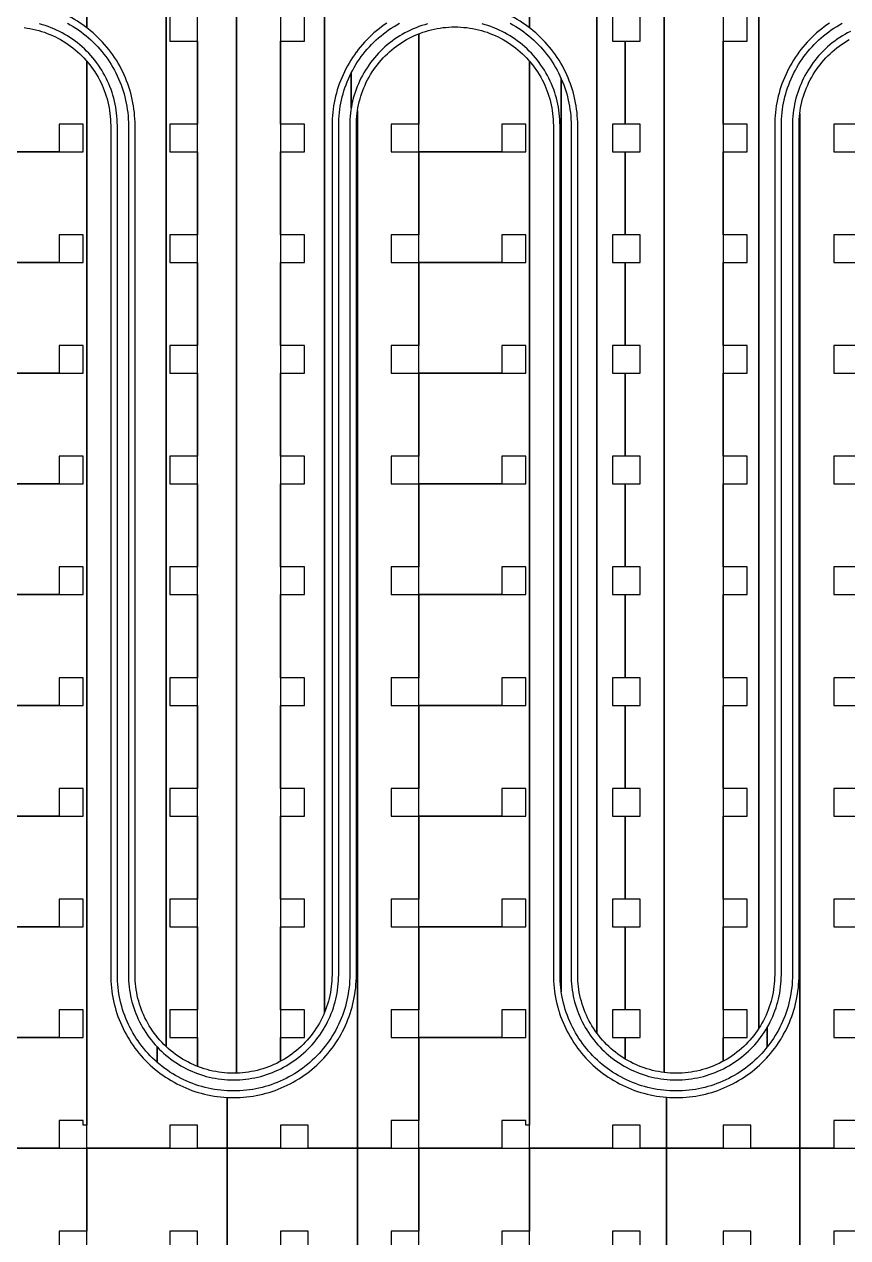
# Model space of a CAD drawing. Extents: x -4500 to 4500, y -3250 to 3250.
# Drawn here: x 1056 to 1800, y 57 to 1153 of the extents above; entities that cross this region are included whole.
import ezdxf

# ---------------------------------------------------------------- set-up
doc = ezdxf.new("R2010")
doc.units = 0
doc.layers.add('L1D100', color=4, linetype='CONTINUOUS')
doc.layers.add('L1D11', color=2, linetype='CONTINUOUS')

# ---------------------------------------------------------------- blocks, each defined once
blk = doc.blocks.new('TOP_main_1_Cheese_100')
at = {"layer": 'L1D100'}
for points in [[(1112.5, 1149.48), (1111.201, 1150.472), (1108.806, 1152.203), (1106.365, 1153.869), (1103.881, 1155.47), (1101.356, 1157.003), (1098.79, 1158.469), (1096.187, 1159.867), (1093.547, 1161.194), (1090.872, 1162.451), (1088.166, 1163.636), (1087.5, 1163.906), (1087.5, 1237.5), (1112.5, 1237.5)], [(1244.99, 205.13), (1242.302, 205.171), (1239.617, 205.293), (1236.937, 205.496), (1234.263, 205.779), (1231.6, 206.144), (1228.949, 206.588), (1226.313, 207.113), (1223.693, 207.716), (1221.093, 208.399), (1218.515, 209.16), (1215.961, 209.998), (1213.434, 210.913), (1212.5, 211.284), (1212.5, 1237.5), (1247.698, 1237.5), (1247.698, 205.171), (1245.01, 205.13)], [(1247.698, 205.171), (1247.698, 1237.5), (1287.5, 1237.5), (1287.5, 215.941), (1286.366, 215.324), (1283.967, 214.111), (1281.533, 212.971), (1279.065, 211.904), (1276.566, 210.913), (1274.039, 209.998), (1271.485, 209.16), (1268.907, 208.399), (1266.307, 207.716), (1263.687, 207.113), (1261.051, 206.588), (1258.4, 206.144), (1255.737, 205.779), (1253.063, 205.496), (1250.383, 205.293)], [(1512.5, 1149.48), (1511.201, 1150.472), (1508.806, 1152.203), (1506.365, 1153.869), (1503.881, 1155.47), (1501.356, 1157.003), (1498.79, 1158.469), (1496.187, 1159.867), (1493.547, 1161.194), (1490.872, 1162.451), (1488.166, 1163.636), (1485.428, 1164.749), (1482.662, 1165.788), (1479.869, 1166.753), (1479.869, 1237.5), (1512.5, 1237.5)], [(1357.013, 137.5), (1357.013, 1074.769), (1357.458, 1077.42), (1357.982, 1080.057), (1358.586, 1082.676), (1359.269, 1085.276), (1360.029, 1087.854), (1360.868, 1090.408), (1361.783, 1092.936), (1362.774, 1095.435), (1363.84, 1097.902), (1364.98, 1100.336), (1366.193, 1102.735), (1367.478, 1105.096), (1368.834, 1107.417), (1370.259, 1109.697), (1371.753, 1111.932), (1373.313, 1114.121), (1374.939, 1116.261), (1376.628, 1118.352), (1378.38, 1120.391), (1380.193, 1122.376), (1382.065, 1124.305), (1383.994, 1126.177), (1385.979, 1127.989), (1388.017, 1129.741), (1390.108, 1131.431), (1392.249, 1133.057), (1394.438, 1134.617), (1396.673, 1136.11), (1398.952, 1137.535), (1401.273, 1138.891), (1403.634, 1140.176), (1406.033, 1141.389), (1408.467, 1142.529), (1410.935, 1143.596), (1412.5, 1144.216), (1412.5, 1062.5), (1387.5, 1062.5), (1387.5, 1037.5), (1412.5, 1037.5), (1412.5, 962.5), (1387.5, 962.5), (1387.5, 937.5), (1412.5, 937.5), (1412.5, 862.5), (1387.5, 862.5), (1387.5, 837.5), (1412.5, 837.5), (1412.5, 762.5), (1387.5, 762.5), (1387.5, 737.5), (1412.5, 737.5), (1412.5, 662.5), (1387.5, 662.5), (1387.5, 637.5), (1412.5, 637.5), (1412.5, 562.5), (1387.5, 562.5), (1387.5, 537.5), (1412.5, 537.5), (1412.5, 462.5), (1387.5, 462.5), (1387.5, 437.5), (1412.5, 437.5), (1412.5, 362.5), (1387.5, 362.5), (1387.5, 337.5), (1412.5, 337.5), (1412.5, 262.5), (1387.5, 262.5), (1387.5, 237.5), (1412.5, 237.5), (1412.5, 162.5), (1387.5, 162.5), (1387.5, 137.5)], [(1412.5, 137.5), (1412.5, 237.5), (1487.5, 237.5), (1509, 237.5), (1509, 262.5), (1487.5, 262.5), (1487.5, 237.5), (1412.5, 237.5), (1412.5, 337.5), (1487.5, 337.5), (1509, 337.5), (1509, 362.5), (1487.5, 362.5), (1487.5, 337.5), (1412.5, 337.5), (1412.5, 437.5), (1487.5, 437.5), (1509, 437.5), (1509, 462.5), (1487.5, 462.5), (1487.5, 437.5), (1412.5, 437.5), (1412.5, 537.5), (1487.5, 537.5), (1509, 537.5), (1509, 562.5), (1487.5, 562.5), (1487.5, 537.5), (1412.5, 537.5), (1412.5, 637.5), (1487.5, 637.5), (1509, 637.5), (1509, 662.5), (1487.5, 662.5), (1487.5, 637.5), (1412.5, 637.5), (1412.5, 737.5), (1487.5, 737.5), (1509, 737.5), (1509, 762.5), (1487.5, 762.5), (1487.5, 737.5), (1412.5, 737.5), (1412.5, 837.5), (1487.5, 837.5), (1509, 837.5), (1509, 862.5), (1487.5, 862.5), (1487.5, 837.5), (1412.5, 837.5), (1412.5, 937.5), (1487.5, 937.5), (1509, 937.5), (1509, 962.5), (1487.5, 962.5), (1487.5, 937.5), (1412.5, 937.5), (1412.5, 1037.5), (1487.5, 1037.5), (1509, 1037.5), (1509, 1062.5), (1487.5, 1062.5), (1487.5, 1037.5), (1412.5, 1037.5), (1412.5, 1144.216), (1413.434, 1144.587), (1415.961, 1145.502), (1418.515, 1146.34), (1421.093, 1147.101), (1423.693, 1147.784), (1426.313, 1148.387), (1428.949, 1148.912), (1431.6, 1149.356), (1434.263, 1149.721), (1436.937, 1150.004), (1439.617, 1150.207), (1442.302, 1150.329), (1444.99, 1150.37), (1445.01, 1150.37), (1447.698, 1150.329), (1450.383, 1150.207), (1453.063, 1150.004), (1455.737, 1149.721), (1458.4, 1149.356), (1461.051, 1148.912), (1463.687, 1148.387), (1466.307, 1147.784), (1468.907, 1147.101), (1471.485, 1146.34), (1474.039, 1145.502), (1476.566, 1144.587), (1479.065, 1143.596), (1481.533, 1142.529), (1483.967, 1141.389), (1486.366, 1140.176), (1488.727, 1138.891), (1491.048, 1137.535), (1493.327, 1136.11), (1495.562, 1134.617), (1497.751, 1133.057), (1499.892, 1131.431), (1501.983, 1129.741), (1504.021, 1127.989), (1506.006, 1126.177), (1507.935, 1124.305), (1509.807, 1122.376), (1511.62, 1120.391), (1512.5, 1119.367), (1512.5, 158.13), (1509, 158.13), (1509, 162.5), (1487.5, 162.5), (1487.5, 137.5)], [(1112.5, 137.5), (1112.5, 1119.367), (1113.372, 1118.352), (1115.061, 1116.261), (1116.687, 1114.121), (1118.247, 1111.932), (1119.741, 1109.697), (1121.166, 1107.417), (1122.522, 1105.096), (1123.807, 1102.735), (1125.02, 1100.336), (1126.16, 1097.902), (1127.226, 1095.435), (1128.217, 1092.936), (1129.132, 1090.408), (1129.971, 1087.854), (1130.731, 1085.276), (1131.414, 1082.676), (1132.018, 1080.057), (1132.542, 1077.42), (1132.987, 1074.769), (1133.351, 1072.106), (1133.635, 1069.433), (1133.838, 1066.753), (1133.959, 1064.067), (1134, 1061.38), (1134, 294.12), (1134.039, 291.166), (1134.157, 288.213), (1134.354, 285.265), (1134.629, 282.323), (1134.982, 279.389), (1135.413, 276.466), (1135.922, 273.555), (1136.508, 270.659), (1137.171, 267.78), (1137.91, 264.919), (1138.726, 262.079), (1139.616, 259.261), (1140.582, 256.468), (1141.621, 253.702), (1142.734, 250.965), (1143.919, 248.258), (1145.175, 245.584), (1146.503, 242.944), (1147.9, 240.34), (1149.366, 237.775), (1150.9, 235.249), (1152.5, 232.765), (1154.167, 230.325), (1155.897, 227.93), (1157.691, 225.581), (1159.546, 223.282), (1161.462, 221.032), (1163.437, 218.835), (1165.47, 216.69), (1167.56, 214.601), (1169.704, 212.568), (1171.902, 210.593), (1174.151, 208.677), (1176.451, 206.821), (1178.799, 205.028), (1181.194, 203.297), (1183.635, 201.631), (1186.119, 200.03), (1188.644, 198.497), (1191.21, 197.031), (1193.813, 195.633), (1196.453, 194.306), (1199.128, 193.049), (1201.834, 191.864), (1204.572, 190.751), (1207.338, 189.712), (1210.131, 188.747), (1212.948, 187.856), (1215.788, 187.041), (1218.649, 186.301), (1221.529, 185.638), (1224.425, 185.052), (1227.336, 184.544), (1230.259, 184.112), (1233.192, 183.759), (1236.135, 183.484), (1239.083, 183.288), (1239.083, 137.5), (1212.5, 137.5), (1212.5, 158.13), (1187.5, 158.13), (1187.5, 137.5)], [(1512.5, 137.5), (1512.5, 1119.367), (1513.372, 1118.352), (1515.061, 1116.261), (1516.687, 1114.121), (1518.247, 1111.932), (1519.741, 1109.697), (1521.166, 1107.417), (1522.522, 1105.096), (1523.807, 1102.735), (1525.02, 1100.336), (1526.16, 1097.902), (1527.226, 1095.435), (1528.217, 1092.936), (1529.132, 1090.408), (1529.971, 1087.854), (1530.731, 1085.276), (1531.414, 1082.676), (1532.018, 1080.057), (1532.542, 1077.42), (1532.987, 1074.769), (1533.351, 1072.106), (1533.635, 1069.433), (1533.838, 1066.753), (1533.959, 1064.067), (1534, 1061.38), (1534, 294.12), (1534.039, 291.166), (1534.157, 288.213), (1534.354, 285.265), (1534.629, 282.323), (1534.982, 279.389), (1535.413, 276.466), (1535.922, 273.555), (1536.508, 270.659), (1537.171, 267.78), (1537.91, 264.919), (1538.726, 262.079), (1539.1, 260.894), (1539.616, 259.261), (1540.582, 256.468), (1541.621, 253.702), (1542.734, 250.965), (1543.919, 248.258), (1545.175, 245.584), (1546.503, 242.944), (1547.9, 240.34), (1549.366, 237.775), (1550.9, 235.249), (1552.5, 232.765), (1554.167, 230.325), (1555.897, 227.93), (1557.691, 225.581), (1559.546, 223.282), (1561.462, 221.032), (1563.437, 218.835), (1565.47, 216.69), (1567.56, 214.601), (1569.704, 212.568), (1571.902, 210.593), (1574.151, 208.677), (1576.451, 206.821), (1578.799, 205.028), (1581.194, 203.297), (1583.635, 201.631), (1586.119, 200.03), (1588.644, 198.497), (1591.21, 197.031), (1593.813, 195.633), (1596.453, 194.306), (1599.128, 193.049), (1601.834, 191.864), (1604.572, 190.751), (1607.338, 189.712), (1610.131, 188.747), (1612.948, 187.856), (1615.788, 187.041), (1618.649, 186.301), (1621.529, 185.638), (1624.425, 185.052), (1627.336, 184.544), (1630.259, 184.112), (1633.192, 183.759), (1636.135, 183.484), (1636.135, 137.5), (1612.5, 137.5), (1612.5, 158.13), (1587.5, 158.13), (1587.5, 137.5)], [(1239.083, 137.5), (1239.083, 183.288), (1242.035, 183.17), (1244.99, 183.13), (1245.01, 183.13), (1247.965, 183.17), (1250.917, 183.288), (1253.865, 183.484), (1256.808, 183.759), (1259.741, 184.112), (1262.664, 184.544), (1265.575, 185.052), (1268.471, 185.638), (1271.351, 186.301), (1274.212, 187.041), (1277.052, 187.856), (1279.869, 188.747), (1282.662, 189.712), (1285.428, 190.751), (1288.166, 191.864), (1290.872, 193.049), (1293.547, 194.306), (1296.187, 195.633), (1298.79, 197.031), (1301.356, 198.497), (1303.881, 200.03), (1306.365, 201.631), (1308.806, 203.297), (1311.201, 205.028), (1313.549, 206.821), (1315.849, 208.677), (1318.098, 210.593), (1320.296, 212.568), (1322.44, 214.601), (1324.53, 216.69), (1326.563, 218.835), (1328.538, 221.032), (1330.454, 223.282), (1332.309, 225.581), (1334.103, 227.93), (1335.833, 230.325), (1337.5, 232.765), (1339.1, 235.249), (1340.467, 237.5), (1340.634, 237.775), (1342.1, 240.34), (1343.497, 242.944), (1344.825, 245.584), (1346.081, 248.258), (1347.266, 250.965), (1348.379, 253.702), (1349.418, 256.468), (1350.384, 259.261), (1351.274, 262.079), (1352.09, 264.919), (1352.829, 267.78), (1353.492, 270.659), (1354.078, 273.555), (1354.587, 276.466), (1355.018, 279.389), (1355.371, 282.323), (1355.646, 285.265), (1355.843, 288.213), (1355.961, 291.166), (1356, 294.12), (1356, 1061.38), (1356.041, 1064.067), (1356.162, 1066.753), (1356.365, 1069.433), (1356.649, 1072.106), (1357.013, 1074.769), (1357.013, 137.5), (1312.5, 137.5), (1312.5, 158.13), (1287.5, 158.13), (1287.5, 137.5)], [(1636.135, 137.5), (1636.135, 183.484), (1639.083, 183.288), (1642.035, 183.17), (1644.99, 183.13), (1645.01, 183.13), (1647.965, 183.17), (1650.917, 183.288), (1653.865, 183.484), (1656.808, 183.759), (1659.741, 184.112), (1662.664, 184.544), (1665.575, 185.052), (1668.471, 185.638), (1671.351, 186.301), (1674.212, 187.041), (1677.052, 187.856), (1679.869, 188.747), (1682.662, 189.712), (1685.428, 190.751), (1688.166, 191.864), (1690.872, 193.049), (1693.547, 194.306), (1696.187, 195.633), (1698.79, 197.031), (1701.356, 198.497), (1703.881, 200.03), (1706.365, 201.631), (1708.806, 203.297), (1711.201, 205.028), (1713.549, 206.821), (1715.849, 208.677), (1718.098, 210.593), (1720.296, 212.568), (1722.44, 214.601), (1724.53, 216.69), (1726.16, 218.41), (1726.563, 218.835), (1728.538, 221.032), (1730.454, 223.282), (1732.309, 225.581), (1734.103, 227.93), (1735.833, 230.325), (1737.5, 232.765), (1739.1, 235.249), (1740.467, 237.5), (1740.634, 237.775), (1742.1, 240.34), (1743.497, 242.944), (1744.825, 245.584), (1746.081, 248.258), (1747.266, 250.965), (1748.379, 253.702), (1749.418, 256.468), (1750.384, 259.261), (1751.274, 262.079), (1752.09, 264.919), (1752.829, 267.78), (1753.492, 270.659), (1754.078, 273.555), (1754.587, 276.466), (1755.018, 279.389), (1755.371, 282.323), (1755.646, 285.265), (1755.843, 288.213), (1755.961, 291.166), (1756, 294.12), (1756, 1061.38), (1756.041, 1064.067), (1756.162, 1066.753), (1756.365, 1069.433), (1756.649, 1072.106), (1756.649, 137.5), (1712.5, 137.5), (1712.5, 158.13), (1687.5, 158.13), (1687.5, 137.5)], [(1012.5, 37.5), (1012.5, 137.5), (1112.5, 137.5), (1112.5, 62.5), (1087.5, 62.5), (1087.5, 37.5)], [(1112.5, 37.5), (1112.5, 137.5), (1239.083, 137.5), (1239.083, 37.5), (1212.5, 37.5), (1212.5, 62.5), (1187.5, 62.5), (1187.5, 37.5)], [(1239.083, 37.5), (1239.083, 137.5), (1357.013, 137.5), (1357.013, 37.5), (1312.5, 37.5), (1312.5, 62.5), (1287.5, 62.5), (1287.5, 37.5)], [(1357.013, 37.5), (1357.013, 137.5), (1412.5, 137.5), (1412.5, 62.5), (1387.5, 62.5), (1387.5, 37.5)], [(1412.5, 37.5), (1412.5, 137.5), (1512.5, 137.5), (1512.5, 62.5), (1487.5, 62.5), (1487.5, 37.5)], [(1512.5, 37.5), (1512.5, 137.5), (1636.135, 137.5), (1636.135, 37.5), (1612.5, 37.5), (1612.5, 62.5), (1587.5, 62.5), (1587.5, 37.5)], [(1636.135, 37.5), (1636.135, 137.5), (1756.649, 137.5), (1756.649, 37.5), (1712.5, 37.5), (1712.5, 62.5), (1687.5, 62.5), (1687.5, 37.5)], [(1756.649, 37.5), (1756.649, 137.5), (1812.5, 137.5), (1812.5, 62.5), (1787.5, 62.5), (1787.5, 37.5)]]:
    blk.add_lwpolyline(points, close=True, dxfattribs=at)
for points in [[(1183.994, 1237.5), (1183.994, 229.323), (1182.065, 231.195), (1180.193, 233.124), (1178.38, 235.109), (1176.628, 237.148), (1176.451, 237.367), (1176.344, 237.5), (1174.939, 239.239), (1173.313, 241.379), (1171.753, 243.568), (1170.259, 245.803), (1168.834, 248.083), (1167.478, 250.404), (1166.193, 252.765), (1164.98, 255.164), (1163.84, 257.598), (1162.774, 260.065), (1161.783, 262.564), (1160.868, 265.092), (1160.029, 267.646), (1159.269, 270.224), (1158.586, 272.824), (1157.982, 275.443), (1157.458, 278.08), (1157.013, 280.731), (1156.649, 283.394), (1156.365, 286.067), (1156.162, 288.747), (1156.041, 291.433), (1156, 294.12), (1156, 1061.38), (1155.961, 1064.334), (1155.843, 1067.287), (1155.646, 1070.235), (1155.371, 1073.177), (1155.018, 1076.111), (1154.587, 1079.034), (1154.078, 1081.945), (1153.492, 1084.841), (1152.829, 1087.72), (1152.09, 1090.581), (1151.274, 1093.421), (1150.384, 1096.239), (1149.418, 1099.032), (1148.379, 1101.798), (1147.266, 1104.535), (1146.081, 1107.242), (1144.825, 1109.916), (1143.497, 1112.556), (1142.1, 1115.16), (1140.634, 1117.725), (1139.1, 1120.251), (1137.5, 1122.735), (1135.833, 1125.175), (1134.103, 1127.57), (1132.309, 1129.919), (1130.454, 1132.218), (1128.538, 1134.468), (1126.563, 1136.665), (1125.771, 1137.5), (1124.53, 1138.81), (1122.44, 1140.899), (1120.296, 1142.932), (1118.098, 1144.907), (1115.849, 1146.823), (1113.549, 1148.679), (1112.5, 1149.48), (1112.5, 1237.5)], [(1187.5, 1162.5), (1187.5, 1137.5), (1212.5, 1137.5), (1212.5, 1062.5), (1187.5, 1062.5), (1187.5, 1037.5), (1212.5, 1037.5), (1212.5, 962.5), (1187.5, 962.5), (1187.5, 937.5), (1212.5, 937.5), (1212.5, 862.5), (1187.5, 862.5), (1187.5, 837.5), (1212.5, 837.5), (1212.5, 762.5), (1187.5, 762.5), (1187.5, 737.5), (1212.5, 737.5), (1212.5, 662.5), (1187.5, 662.5), (1187.5, 637.5), (1212.5, 637.5), (1212.5, 562.5), (1187.5, 562.5), (1187.5, 537.5), (1212.5, 537.5), (1212.5, 462.5), (1187.5, 462.5), (1187.5, 437.5), (1212.5, 437.5), (1212.5, 362.5), (1187.5, 362.5), (1187.5, 337.5), (1212.5, 337.5), (1212.5, 262.5), (1187.5, 262.5), (1187.5, 237.5), (1212.5, 237.5), (1212.5, 211.284), (1210.935, 211.904), (1208.467, 212.971), (1206.033, 214.111), (1203.634, 215.324), (1201.273, 216.609), (1198.952, 217.965), (1196.673, 219.39), (1194.438, 220.883), (1192.249, 222.443), (1190.108, 224.069), (1188.017, 225.759), (1185.979, 227.511), (1183.994, 229.323), (1183.994, 1237.5)], [(1327.226, 1237.5), (1327.226, 260.065), (1326.16, 257.598), (1325.02, 255.164), (1323.807, 252.765), (1322.522, 250.404), (1321.166, 248.083), (1319.741, 245.803), (1318.247, 243.568), (1316.687, 241.379), (1315.061, 239.239), (1313.372, 237.148), (1311.62, 235.109), (1309.807, 233.124), (1307.935, 231.195), (1306.006, 229.323), (1304.021, 227.511), (1301.983, 225.759), (1299.892, 224.069), (1297.751, 222.443), (1295.562, 220.883), (1293.327, 219.39), (1291.048, 217.965), (1288.727, 216.609), (1287.5, 215.941), (1287.5, 237.5), (1309, 237.5), (1309, 262.5), (1287.5, 262.5), (1287.5, 337.5), (1309, 337.5), (1309, 362.5), (1287.5, 362.5), (1287.5, 437.5), (1309, 437.5), (1309, 462.5), (1287.5, 462.5), (1287.5, 537.5), (1309, 537.5), (1309, 562.5), (1287.5, 562.5), (1287.5, 637.5), (1309, 637.5), (1309, 662.5), (1287.5, 662.5), (1287.5, 737.5), (1309, 737.5), (1309, 762.5), (1287.5, 762.5), (1287.5, 837.5), (1309, 837.5), (1309, 862.5), (1287.5, 862.5), (1287.5, 937.5), (1309, 937.5), (1309, 962.5), (1287.5, 962.5), (1287.5, 1037.5), (1309, 1037.5), (1309, 1062.5), (1287.5, 1062.5), (1287.5, 1137.5), (1309, 1137.5), (1309, 1162.5)], [(1383.635, 1153.869), (1381.194, 1152.203), (1378.799, 1150.472), (1376.451, 1148.679), (1374.151, 1146.823), (1371.902, 1144.907), (1369.704, 1142.932), (1367.56, 1140.899), (1365.47, 1138.81), (1363.437, 1136.665), (1361.462, 1134.468), (1359.546, 1132.218), (1357.691, 1129.919), (1355.961, 1127.654), (1355.897, 1127.57), (1354.167, 1125.175), (1352.5, 1122.735), (1350.9, 1120.251), (1349.366, 1117.725), (1347.9, 1115.16), (1346.503, 1112.556), (1345.175, 1109.916), (1343.919, 1107.242), (1342.734, 1104.535), (1341.621, 1101.798), (1340.582, 1099.032), (1339.616, 1096.239), (1338.726, 1093.421), (1337.91, 1090.581), (1337.171, 1087.72), (1336.508, 1084.841), (1335.922, 1081.945), (1335.413, 1079.034), (1334.982, 1076.111), (1334.629, 1073.177), (1334.354, 1070.235), (1334.157, 1067.287), (1334.039, 1064.334), (1334, 1061.38), (1334, 294.12), (1333.959, 291.433), (1333.838, 288.747), (1333.635, 286.067), (1333.351, 283.394), (1332.987, 280.731), (1332.542, 278.08), (1332.018, 275.443), (1331.414, 272.824), (1330.731, 270.224), (1329.971, 267.646), (1329.132, 265.092), (1328.217, 262.564), (1327.226, 260.065), (1327.226, 1237.5)], [(1573.313, 1237.5), (1573.313, 241.379), (1571.753, 243.568), (1570.259, 245.803), (1568.834, 248.083), (1567.478, 250.404), (1566.193, 252.765), (1564.98, 255.164), (1563.84, 257.598), (1562.774, 260.065), (1561.783, 262.564), (1560.868, 265.092), (1560.029, 267.646), (1559.269, 270.224), (1558.586, 272.824), (1557.982, 275.443), (1557.458, 278.08), (1557.013, 280.731), (1556.649, 283.394), (1556.365, 286.067), (1556.162, 288.747), (1556.041, 291.433), (1556, 294.12), (1556, 1061.38), (1555.961, 1064.334), (1555.843, 1067.287), (1555.646, 1070.235), (1555.371, 1073.177), (1555.018, 1076.111), (1554.587, 1079.034), (1554.078, 1081.945), (1553.492, 1084.841), (1552.829, 1087.72), (1552.09, 1090.581), (1551.274, 1093.421), (1550.384, 1096.239), (1549.418, 1099.032), (1548.379, 1101.798), (1547.266, 1104.535), (1546.081, 1107.242), (1544.825, 1109.916), (1543.497, 1112.556), (1542.1, 1115.16), (1540.634, 1117.725), (1539.1, 1120.251), (1537.5, 1122.735), (1535.833, 1125.175), (1534.103, 1127.57), (1532.309, 1129.919), (1530.454, 1132.218), (1528.538, 1134.468), (1526.563, 1136.665), (1525.771, 1137.5), (1524.53, 1138.81), (1522.44, 1140.899), (1520.296, 1142.932), (1518.098, 1144.907), (1515.849, 1146.823), (1513.549, 1148.679), (1512.5, 1149.48), (1512.5, 1237.5)], [(1587.5, 1162.5), (1587.5, 1137.5), (1598.952, 1137.5), (1598.952, 1062.5), (1587.5, 1062.5), (1587.5, 1037.5), (1598.952, 1037.5), (1598.952, 962.5), (1587.5, 962.5), (1587.5, 937.5), (1598.952, 937.5), (1598.952, 862.5), (1587.5, 862.5), (1587.5, 837.5), (1598.952, 837.5), (1598.952, 762.5), (1587.5, 762.5), (1587.5, 737.5), (1598.952, 737.5), (1598.952, 662.5), (1587.5, 662.5), (1587.5, 637.5), (1598.952, 637.5), (1598.952, 562.5), (1587.5, 562.5), (1587.5, 537.5), (1598.952, 537.5), (1598.952, 462.5), (1587.5, 462.5), (1587.5, 437.5), (1598.952, 437.5), (1598.952, 362.5), (1587.5, 362.5), (1587.5, 337.5), (1598.952, 337.5), (1598.952, 262.5), (1587.5, 262.5), (1587.5, 237.5), (1598.952, 237.5), (1598.952, 217.965), (1596.673, 219.39), (1594.438, 220.883), (1592.249, 222.443), (1590.108, 224.069), (1588.017, 225.759), (1585.979, 227.511), (1583.994, 229.323), (1582.065, 231.195), (1580.193, 233.124), (1578.38, 235.109), (1576.628, 237.148), (1576.344, 237.5), (1574.939, 239.239), (1573.313, 241.379), (1573.313, 1237.5)], [(1634.263, 1237.5), (1634.263, 205.779), (1631.6, 206.144), (1628.949, 206.588), (1626.313, 207.113), (1623.693, 207.716), (1621.093, 208.399), (1618.515, 209.16), (1615.961, 209.998), (1613.434, 210.913), (1610.935, 211.904), (1608.467, 212.971), (1606.033, 214.111), (1603.634, 215.324), (1601.273, 216.609), (1598.952, 217.965), (1598.952, 237.5), (1612.5, 237.5), (1612.5, 262.5), (1598.952, 262.5), (1598.952, 337.5), (1612.5, 337.5), (1612.5, 362.5), (1598.952, 362.5), (1598.952, 437.5), (1612.5, 437.5), (1612.5, 462.5), (1598.952, 462.5), (1598.952, 537.5), (1612.5, 537.5), (1612.5, 562.5), (1598.952, 562.5), (1598.952, 637.5), (1612.5, 637.5), (1612.5, 662.5), (1598.952, 662.5), (1598.952, 737.5), (1612.5, 737.5), (1612.5, 762.5), (1598.952, 762.5), (1598.952, 837.5), (1612.5, 837.5), (1612.5, 862.5), (1598.952, 862.5), (1598.952, 937.5), (1612.5, 937.5), (1612.5, 962.5), (1598.952, 962.5), (1598.952, 1037.5), (1612.5, 1037.5), (1612.5, 1062.5), (1598.952, 1062.5), (1598.952, 1137.5), (1612.5, 1137.5), (1612.5, 1162.5)], [(1687.5, 1237.5), (1687.5, 215.941), (1686.366, 215.324), (1683.967, 214.111), (1681.533, 212.971), (1679.065, 211.904), (1676.566, 210.913), (1674.039, 209.998), (1671.485, 209.16), (1668.907, 208.399), (1666.307, 207.716), (1663.687, 207.113), (1661.051, 206.588), (1658.4, 206.144), (1655.737, 205.779), (1653.063, 205.496), (1650.383, 205.293), (1647.698, 205.171), (1645.01, 205.13), (1644.99, 205.13), (1642.302, 205.171), (1639.617, 205.293), (1636.937, 205.496), (1634.263, 205.779), (1634.263, 1237.5)], [(1719.741, 1237.5), (1719.741, 245.803), (1718.247, 243.568), (1716.687, 241.379), (1715.061, 239.239), (1713.372, 237.148), (1711.62, 235.109), (1709.807, 233.124), (1707.935, 231.195), (1706.006, 229.323), (1704.021, 227.511), (1701.983, 225.759), (1699.892, 224.069), (1697.751, 222.443), (1695.562, 220.883), (1693.327, 219.39), (1691.048, 217.965), (1688.727, 216.609), (1687.5, 215.941), (1687.5, 237.5), (1709, 237.5), (1709, 262.5), (1687.5, 262.5), (1687.5, 337.5), (1709, 337.5), (1709, 362.5), (1687.5, 362.5), (1687.5, 437.5), (1709, 437.5), (1709, 462.5), (1687.5, 462.5), (1687.5, 537.5), (1709, 537.5), (1709, 562.5), (1687.5, 562.5), (1687.5, 637.5), (1709, 637.5), (1709, 662.5), (1687.5, 662.5), (1687.5, 737.5), (1709, 737.5), (1709, 762.5), (1687.5, 762.5), (1687.5, 837.5), (1709, 837.5), (1709, 862.5), (1687.5, 862.5), (1687.5, 937.5), (1709, 937.5), (1709, 962.5), (1687.5, 962.5), (1687.5, 1037.5), (1709, 1037.5), (1709, 1062.5), (1687.5, 1062.5), (1687.5, 1137.5), (1709, 1137.5), (1709, 1162.5)], [(1783.635, 1153.869), (1781.194, 1152.203), (1778.799, 1150.472), (1776.451, 1148.679), (1774.151, 1146.823), (1771.902, 1144.907), (1769.704, 1142.932), (1767.56, 1140.899), (1765.47, 1138.81), (1763.437, 1136.665), (1761.462, 1134.468), (1759.546, 1132.218), (1757.691, 1129.919), (1755.897, 1127.57), (1754.167, 1125.175), (1752.5, 1122.735), (1750.9, 1120.251), (1749.366, 1117.725), (1747.9, 1115.16), (1746.503, 1112.556), (1745.175, 1109.916), (1743.919, 1107.242), (1742.734, 1104.535), (1741.621, 1101.798), (1740.582, 1099.032), (1739.616, 1096.239), (1738.726, 1093.421), (1737.91, 1090.581), (1737.171, 1087.72), (1736.508, 1084.841), (1735.922, 1081.945), (1735.413, 1079.034), (1734.982, 1076.111), (1734.629, 1073.177), (1734.354, 1070.235), (1734.157, 1067.287), (1734.039, 1064.334), (1734, 1061.38), (1734, 294.12), (1733.959, 291.433), (1733.838, 288.747), (1733.635, 286.067), (1733.351, 283.394), (1732.987, 280.731), (1732.542, 278.08), (1732.018, 275.443), (1731.414, 272.824), (1730.731, 270.224), (1729.971, 267.646), (1729.132, 265.092), (1728.217, 262.564), (1727.226, 260.065), (1726.16, 257.598), (1725.02, 255.164), (1723.807, 252.765), (1722.522, 250.404), (1721.166, 248.083), (1719.741, 245.803), (1719.741, 1237.5)], [(1012.5, 237.5), (1087.5, 237.5), (1109, 237.5), (1109, 262.5), (1087.5, 262.5), (1087.5, 237.5), (1012.5, 237.5)], [(1012.5, 337.5), (1087.5, 337.5), (1109, 337.5), (1109, 362.5), (1087.5, 362.5), (1087.5, 337.5), (1012.5, 337.5)], [(1012.5, 437.5), (1087.5, 437.5), (1109, 437.5), (1109, 462.5), (1087.5, 462.5), (1087.5, 437.5), (1012.5, 437.5)], [(1012.5, 537.5), (1087.5, 537.5), (1109, 537.5), (1109, 562.5), (1087.5, 562.5), (1087.5, 537.5), (1012.5, 537.5)], [(1012.5, 637.5), (1087.5, 637.5), (1109, 637.5), (1109, 662.5), (1087.5, 662.5), (1087.5, 637.5), (1012.5, 637.5)], [(1012.5, 737.5), (1087.5, 737.5), (1109, 737.5), (1109, 762.5), (1087.5, 762.5), (1087.5, 737.5), (1012.5, 737.5)], [(1012.5, 837.5), (1087.5, 837.5), (1109, 837.5), (1109, 862.5), (1087.5, 862.5), (1087.5, 837.5), (1012.5, 837.5)], [(1012.5, 937.5), (1087.5, 937.5), (1109, 937.5), (1109, 962.5), (1087.5, 962.5), (1087.5, 937.5), (1012.5, 937.5)], [(1012.5, 1037.5), (1087.5, 1037.5), (1109, 1037.5), (1109, 1062.5), (1087.5, 1062.5), (1087.5, 1037.5), (1012.5, 1037.5)], [(1055.737, 1149.721), (1058.4, 1149.356), (1061.051, 1148.912), (1063.687, 1148.387), (1066.307, 1147.784), (1068.907, 1147.101), (1071.485, 1146.34), (1074.039, 1145.502), (1076.566, 1144.587), (1079.065, 1143.596), (1081.533, 1142.529), (1083.967, 1141.389), (1086.366, 1140.176), (1088.727, 1138.891), (1091.048, 1137.535), (1093.327, 1136.11), (1095.562, 1134.617), (1097.751, 1133.057), (1099.892, 1131.431), (1101.983, 1129.741), (1104.021, 1127.989), (1106.006, 1126.177), (1107.935, 1124.305), (1109.807, 1122.376), (1111.62, 1120.391), (1112.5, 1119.367), (1112.5, 158.13), (1109, 158.13), (1109, 162.5), (1087.5, 162.5), (1087.5, 137.5), (1012.5, 137.5)], [(1812.5, 1062.5), (1787.5, 1062.5), (1787.5, 1037.5), (1812.5, 1037.5)], [(1812.5, 962.5), (1787.5, 962.5), (1787.5, 937.5), (1812.5, 937.5)], [(1812.5, 862.5), (1787.5, 862.5), (1787.5, 837.5), (1812.5, 837.5)], [(1812.5, 762.5), (1787.5, 762.5), (1787.5, 737.5), (1812.5, 737.5)], [(1812.5, 662.5), (1787.5, 662.5), (1787.5, 637.5), (1812.5, 637.5)], [(1812.5, 562.5), (1787.5, 562.5), (1787.5, 537.5), (1812.5, 537.5)], [(1812.5, 462.5), (1787.5, 462.5), (1787.5, 437.5), (1812.5, 437.5)], [(1812.5, 362.5), (1787.5, 362.5), (1787.5, 337.5), (1812.5, 337.5)], [(1812.5, 262.5), (1787.5, 262.5), (1787.5, 237.5), (1812.5, 237.5)], [(1812.5, 162.5), (1787.5, 162.5), (1787.5, 137.5), (1756.649, 137.5), (1756.649, 1072.106), (1757.013, 1074.769), (1757.458, 1077.42), (1757.982, 1080.057), (1758.586, 1082.676), (1759.269, 1085.276), (1760.029, 1087.854), (1760.868, 1090.408), (1761.783, 1092.936), (1762.774, 1095.435), (1763.84, 1097.902), (1764.98, 1100.336), (1766.193, 1102.735), (1767.478, 1105.096), (1768.834, 1107.417), (1770.259, 1109.697), (1771.753, 1111.932), (1773.313, 1114.121), (1774.939, 1116.261), (1776.628, 1118.352), (1778.38, 1120.391), (1780.193, 1122.376), (1782.065, 1124.305), (1783.994, 1126.177), (1785.979, 1127.989), (1788.017, 1129.741), (1790.108, 1131.431), (1792.249, 1133.057), (1794.438, 1134.617), (1796.673, 1136.11), (1798.952, 1137.535), (1801.273, 1138.891)]]:
    blk.add_lwpolyline(points, dxfattribs=at)
blk = doc.blocks.new('TOP_main_1')
at = {"layer": 'L1D11'}
for points in [[(1094.98, 1153.715), (1097.505, 1152.304), (1099.99, 1150.823), (1102.434, 1149.274), (1104.834, 1147.658), (1107.189, 1145.977), (1109.496, 1144.231), (1111.755, 1142.423), (1113.962, 1140.553), (1116.118, 1138.623), (1118.219, 1136.635), (1120.265, 1134.589), (1122.254, 1132.487), (1124.184, 1130.332), (1126.054, 1128.124), (1127.862, 1125.866), (1129.607, 1123.558), (1131.288, 1121.204), (1132.904, 1118.804), (1134.453, 1116.36), (1135.934, 1113.875), (1137.346, 1111.349), (1138.688, 1108.786), (1139.958, 1106.187), (1141.157, 1103.554), (1142.283, 1100.888), (1143.334, 1098.193), (1144.311, 1095.47), (1145.213, 1092.721), (1146.039, 1089.948), (1146.787, 1087.153), (1147.459, 1084.339), (1148.053, 1081.507), (1148.568, 1078.66), (1149.005, 1075.8), (1149.363, 1072.929), (1149.641, 1070.05), (1149.841, 1067.163), (1149.96, 1064.272), (1150, 1061.38), (1150, 294.12), (1150.04, 291.358), (1150.161, 288.597), (1150.361, 285.842), (1150.642, 283.093), (1151.003, 280.353), (1151.443, 277.626), (1151.962, 274.912), (1152.56, 272.214), (1153.237, 269.535), (1153.991, 266.877), (1154.821, 264.242), (1155.729, 261.632), (1156.711, 259.05), (1157.769, 256.497), (1158.9, 253.976), (1160.104, 251.489), (1161.38, 249.038), (1162.726, 246.625), (1164.142, 244.253), (1165.627, 241.923), (1167.179, 239.636), (1168.796, 237.396), (1170.478, 235.204), (1172.223, 233.062), (1174.03, 230.972), (1175.897, 228.934), (1175.897, 215.073), (1173.882, 216.877), (1171.781, 218.865), (1169.735, 220.911), (1167.746, 223.013), (1165.816, 225.168), (1163.946, 227.376), (1162.138, 229.634), (1160.393, 231.942), (1158.712, 234.296), (1157.096, 236.696), (1155.547, 239.14), (1154.066, 241.625), (1152.654, 244.151), (1151.312, 246.714), (1150.042, 249.313), (1148.843, 251.946), (1147.717, 254.612), (1146.666, 257.307), (1145.689, 260.03), (1144.787, 262.779), (1143.961, 265.552), (1143.213, 268.347), (1142.541, 271.161), (1141.947, 273.993), (1141.432, 276.84), (1140.995, 279.7), (1140.637, 282.571), (1140.359, 285.45), (1140.159, 288.337), (1140.04, 291.228), (1140, 294.12), (1140, 1061.38), (1139.96, 1064.142), (1139.839, 1066.903), (1139.639, 1069.658), (1139.358, 1072.407), (1138.997, 1075.147), (1138.557, 1077.874), (1138.038, 1080.588), (1137.44, 1083.286), (1136.763, 1085.965), (1136.009, 1088.623), (1135.179, 1091.258), (1134.271, 1093.868), (1133.289, 1096.45), (1132.231, 1099.003), (1131.1, 1101.524), (1129.896, 1104.011), (1128.62, 1106.462), (1127.274, 1108.875), (1125.858, 1111.247), (1124.373, 1113.577), (1122.821, 1115.864), (1121.204, 1118.104), (1119.522, 1120.296), (1117.777, 1122.438), (1115.97, 1124.528), (1114.103, 1126.566), (1112.178, 1128.548), (1110.196, 1130.473), (1108.159, 1132.339), (1106.068, 1134.146), (1103.926, 1135.891), (1101.734, 1137.573), (1099.494, 1139.191), (1097.208, 1140.743), (1094.878, 1142.227), (1092.505, 1143.643), (1090.092, 1144.99), (1087.641, 1146.266), (1085.155, 1147.47), (1082.634, 1148.601), (1080.081, 1149.658), (1077.498, 1150.641), (1074.889, 1151.548), (1072.253, 1152.379), (1069.595, 1153.133)], [(1420.405, 1153.133), (1417.747, 1152.379), (1415.111, 1151.548), (1412.502, 1150.641), (1409.919, 1149.658), (1407.366, 1148.601), (1404.845, 1147.47), (1402.359, 1146.266), (1399.908, 1144.99), (1397.495, 1143.643), (1395.122, 1142.227), (1392.792, 1140.743), (1390.506, 1139.191), (1388.266, 1137.573), (1386.074, 1135.891), (1383.932, 1134.146), (1381.841, 1132.339), (1379.804, 1130.473), (1377.822, 1128.548), (1375.897, 1126.566), (1374.03, 1124.528), (1372.223, 1122.438), (1370.478, 1120.296), (1368.796, 1118.104), (1367.179, 1115.864), (1365.627, 1113.577), (1364.142, 1111.247), (1362.726, 1108.875), (1361.38, 1106.462), (1360.104, 1104.011), (1358.9, 1101.524), (1357.769, 1099.003), (1356.711, 1096.45), (1355.729, 1093.868), (1354.821, 1091.258), (1353.991, 1088.623), (1353.237, 1085.965), (1352.56, 1083.286), (1351.962, 1080.588), (1351.443, 1077.874), (1351.312, 1077.063), (1351.312, 1108.786), (1352.654, 1111.349), (1354.066, 1113.875), (1355.547, 1116.36), (1357.096, 1118.804), (1358.712, 1121.204), (1360.393, 1123.558), (1362.138, 1125.866), (1363.946, 1128.124), (1365.816, 1130.332), (1367.746, 1132.487), (1369.735, 1134.589), (1371.781, 1136.635), (1373.882, 1138.623), (1376.038, 1140.553), (1378.245, 1142.423), (1380.504, 1144.231), (1382.811, 1145.977), (1385.166, 1147.658), (1387.566, 1149.274), (1390.01, 1150.823), (1392.495, 1152.304), (1395.02, 1153.715)], [(1494.98, 1153.715), (1497.505, 1152.304), (1499.99, 1150.823), (1502.434, 1149.274), (1504.834, 1147.658), (1507.189, 1145.977), (1509.496, 1144.231), (1511.755, 1142.423), (1513.962, 1140.553), (1516.118, 1138.623), (1518.219, 1136.635), (1520.265, 1134.589), (1522.254, 1132.487), (1524.184, 1130.332), (1526.054, 1128.124), (1527.862, 1125.866), (1529.607, 1123.558), (1531.288, 1121.204), (1532.904, 1118.804), (1534.453, 1116.36), (1535.934, 1113.875), (1537.346, 1111.349), (1538.688, 1108.786), (1539.958, 1106.187), (1541.157, 1103.554), (1541.157, 278.639), (1540.995, 279.7), (1540.637, 282.571), (1540.359, 285.45), (1540.159, 288.337), (1540.04, 291.228), (1540, 294.12), (1540, 1061.38), (1539.96, 1064.142), (1539.839, 1066.903), (1539.639, 1069.658), (1539.358, 1072.407), (1538.997, 1075.147), (1538.557, 1077.874), (1538.038, 1080.588), (1537.44, 1083.286), (1536.763, 1085.965), (1536.009, 1088.623), (1535.179, 1091.258), (1534.271, 1093.868), (1533.289, 1096.45), (1532.231, 1099.003), (1531.1, 1101.524), (1529.896, 1104.011), (1528.62, 1106.462), (1527.274, 1108.875), (1525.858, 1111.247), (1524.373, 1113.577), (1522.821, 1115.864), (1521.204, 1118.104), (1519.522, 1120.296), (1517.777, 1122.438), (1515.97, 1124.528), (1514.103, 1126.566), (1512.178, 1128.548), (1510.196, 1130.473), (1508.159, 1132.339), (1506.068, 1134.146), (1503.926, 1135.891), (1501.734, 1137.573), (1499.494, 1139.191), (1497.208, 1140.743), (1494.878, 1142.227), (1492.505, 1143.643), (1490.092, 1144.99), (1487.641, 1146.266), (1485.155, 1147.47), (1482.634, 1148.601), (1480.081, 1149.658), (1477.498, 1150.641), (1474.889, 1151.548), (1472.253, 1152.379), (1469.595, 1153.133)], [(1802.359, 1146.266), (1799.908, 1144.99), (1797.495, 1143.643), (1795.122, 1142.227), (1792.792, 1140.743), (1790.506, 1139.191), (1788.266, 1137.573), (1786.074, 1135.891), (1783.932, 1134.146), (1781.841, 1132.339), (1779.804, 1130.473), (1777.822, 1128.548), (1775.897, 1126.566), (1774.03, 1124.528), (1772.223, 1122.438), (1770.478, 1120.296), (1768.796, 1118.104), (1767.179, 1115.864), (1765.627, 1113.577), (1764.142, 1111.247), (1762.726, 1108.875), (1761.38, 1106.462), (1760.104, 1104.011), (1758.9, 1101.524), (1757.769, 1099.003), (1756.711, 1096.45), (1755.729, 1093.868), (1754.821, 1091.258), (1753.991, 1088.623), (1753.237, 1085.965), (1752.56, 1083.286), (1751.962, 1080.588), (1751.443, 1077.874), (1751.003, 1075.147), (1750.642, 1072.407), (1750.361, 1069.658), (1750.161, 1066.903), (1750.04, 1064.142), (1750, 1061.38), (1750, 294.12), (1749.96, 291.228), (1749.841, 288.337), (1749.641, 285.45), (1749.363, 282.571), (1749.005, 279.7), (1748.568, 276.84), (1748.053, 273.993), (1747.459, 271.161), (1746.787, 268.347), (1746.039, 265.552), (1745.213, 262.779), (1744.311, 260.03), (1743.334, 257.307), (1742.283, 254.612), (1741.157, 251.946), (1739.958, 249.313), (1738.688, 246.714), (1737.346, 244.151), (1735.934, 241.625), (1734.453, 239.14), (1732.904, 236.696), (1731.288, 234.296), (1729.607, 231.942), (1727.862, 229.634), (1727.274, 228.9), (1727.274, 246.625), (1728.62, 249.038), (1729.896, 251.489), (1731.1, 253.976), (1732.231, 256.497), (1733.289, 259.05), (1734.271, 261.632), (1735.179, 264.242), (1736.009, 266.877), (1736.763, 269.535), (1737.44, 272.214), (1738.038, 274.912), (1738.557, 277.626), (1738.997, 280.353), (1739.358, 283.093), (1739.639, 285.842), (1739.839, 288.597), (1739.96, 291.358), (1740, 294.12), (1740, 1061.38), (1740.04, 1064.272), (1740.159, 1067.163), (1740.359, 1070.05), (1740.637, 1072.929), (1740.995, 1075.8), (1741.432, 1078.66), (1741.947, 1081.507), (1742.541, 1084.339), (1743.213, 1087.153), (1743.961, 1089.948), (1744.787, 1092.721), (1745.689, 1095.47), (1746.666, 1098.193), (1747.717, 1100.888), (1748.843, 1103.554), (1750.042, 1106.187), (1751.312, 1108.786), (1752.654, 1111.349), (1754.066, 1113.875), (1755.547, 1116.36), (1757.096, 1118.804), (1758.712, 1121.204), (1760.393, 1123.558), (1762.138, 1125.866), (1763.946, 1128.124), (1765.816, 1130.332), (1767.746, 1132.487), (1769.735, 1134.589), (1771.781, 1136.635), (1773.882, 1138.623), (1776.038, 1140.553), (1778.245, 1142.423), (1780.504, 1144.231), (1782.811, 1145.977), (1785.166, 1147.658), (1787.566, 1149.274), (1790.01, 1150.823), (1792.495, 1152.304), (1795.02, 1153.715)]]:
    blk.add_lwpolyline(points, dxfattribs=at)
for points in [[(1244.99, 189.13), (1242.097, 189.17), (1239.206, 189.29), (1236.32, 189.489), (1233.44, 189.768), (1230.569, 190.126), (1227.709, 190.562), (1224.862, 191.078), (1222.031, 191.672), (1219.216, 192.343), (1216.422, 193.092), (1213.649, 193.917), (1210.9, 194.819), (1208.177, 195.796), (1205.481, 196.848), (1202.816, 197.973), (1200.183, 199.172), (1197.584, 200.443), (1195.02, 201.785), (1192.495, 203.196), (1190.01, 204.677), (1187.566, 206.226), (1185.166, 207.842), (1182.811, 209.523), (1180.504, 211.269), (1178.245, 213.077), (1176.038, 214.947), (1175.897, 215.073), (1175.897, 228.934), (1177.822, 226.952), (1179.804, 225.027), (1181.841, 223.161), (1183.932, 221.354), (1186.074, 219.609), (1188.266, 217.927), (1190.506, 216.309), (1192.792, 214.757), (1195.122, 213.273), (1197.495, 211.857), (1199.908, 210.51), (1202.359, 209.234), (1204.845, 208.03), (1207.366, 206.899), (1209.919, 205.842), (1212.502, 204.859), (1215.111, 203.952), (1217.747, 203.121), (1220.405, 202.367), (1223.084, 201.691), (1225.781, 201.093), (1228.495, 200.574), (1231.223, 200.133), (1233.962, 199.773), (1236.711, 199.492), (1239.467, 199.291), (1242.227, 199.171), (1244.99, 199.13), (1245.01, 199.13), (1247.773, 199.171), (1250.533, 199.291), (1253.289, 199.492), (1256.038, 199.773), (1258.777, 200.133), (1261.505, 200.574), (1264.219, 201.093), (1266.916, 201.691), (1269.595, 202.367), (1272.253, 203.121), (1274.889, 203.952), (1277.498, 204.859), (1280.081, 205.842), (1282.634, 206.899), (1285.155, 208.03), (1287.641, 209.234), (1290.092, 210.51), (1292.505, 211.857), (1294.878, 213.273), (1297.208, 214.757), (1299.494, 216.309), (1301.734, 217.927), (1303.926, 219.609), (1306.068, 221.354), (1308.159, 223.161), (1310.196, 225.027), (1312.178, 226.952), (1314.103, 228.934), (1315.97, 230.972), (1317.777, 233.062), (1319.522, 235.204), (1321.204, 237.396), (1322.821, 239.636), (1324.373, 241.923), (1325.858, 244.253), (1327.274, 246.625), (1328.62, 249.038), (1329.896, 251.489), (1331.1, 253.976), (1332.231, 256.497), (1333.289, 259.05), (1334.271, 261.632), (1335.179, 264.242), (1336.009, 266.877), (1336.763, 269.535), (1337.44, 272.214), (1338.038, 274.912), (1338.557, 277.626), (1338.997, 280.353), (1339.358, 283.093), (1339.639, 285.842), (1339.839, 288.597), (1339.96, 291.358), (1340, 294.12), (1340, 1061.38), (1340.04, 1064.272), (1340.159, 1067.163), (1340.359, 1070.05), (1340.637, 1072.929), (1340.995, 1075.8), (1341.432, 1078.66), (1341.947, 1081.507), (1342.541, 1084.339), (1343.213, 1087.153), (1343.961, 1089.948), (1344.787, 1092.721), (1345.689, 1095.47), (1346.666, 1098.193), (1347.717, 1100.888), (1348.843, 1103.554), (1350.042, 1106.187), (1351.312, 1108.786), (1351.312, 1077.063), (1351.003, 1075.147), (1350.642, 1072.407), (1350.361, 1069.658), (1350.161, 1066.903), (1350.04, 1064.142), (1350, 1061.38), (1350, 294.12), (1349.96, 291.228), (1349.841, 288.337), (1349.641, 285.45), (1349.363, 282.571), (1349.005, 279.7), (1348.568, 276.84), (1348.053, 273.993), (1347.459, 271.161), (1346.787, 268.347), (1346.039, 265.552), (1345.213, 262.779), (1344.311, 260.03), (1343.334, 257.307), (1342.283, 254.612), (1341.157, 251.946), (1339.958, 249.313), (1338.688, 246.714), (1337.346, 244.151), (1335.934, 241.625), (1334.453, 239.14), (1332.904, 236.696), (1331.288, 234.296), (1329.607, 231.942), (1327.862, 229.634), (1326.054, 227.376), (1324.184, 225.168), (1322.254, 223.013), (1320.265, 220.911), (1318.219, 218.865), (1316.118, 216.877), (1313.962, 214.947), (1311.755, 213.077), (1309.496, 211.269), (1307.189, 209.523), (1304.834, 207.842), (1302.434, 206.226), (1299.99, 204.677), (1297.505, 203.196), (1294.98, 201.785), (1292.416, 200.443), (1289.817, 199.172), (1287.184, 197.973), (1284.519, 196.848), (1281.823, 195.796), (1279.1, 194.819), (1276.351, 193.917), (1273.578, 193.092), (1270.784, 192.343), (1267.969, 191.672), (1265.138, 191.078), (1262.291, 190.562), (1259.431, 190.126), (1256.56, 189.768), (1253.68, 189.489), (1250.794, 189.29), (1247.903, 189.17), (1245.01, 189.13)], [(1644.99, 189.13), (1642.097, 189.17), (1639.206, 189.29), (1636.32, 189.489), (1633.44, 189.768), (1630.569, 190.126), (1627.709, 190.562), (1624.862, 191.078), (1622.031, 191.672), (1619.216, 192.343), (1616.422, 193.092), (1613.649, 193.917), (1610.9, 194.819), (1608.177, 195.796), (1605.481, 196.848), (1602.816, 197.973), (1600.183, 199.172), (1597.584, 200.443), (1595.02, 201.785), (1592.495, 203.196), (1590.01, 204.677), (1587.566, 206.226), (1585.166, 207.842), (1582.811, 209.523), (1580.504, 211.269), (1578.245, 213.077), (1576.038, 214.947), (1573.882, 216.877), (1571.781, 218.865), (1569.735, 220.911), (1567.746, 223.013), (1565.816, 225.168), (1563.946, 227.376), (1562.138, 229.634), (1560.393, 231.942), (1558.712, 234.296), (1557.096, 236.696), (1555.547, 239.14), (1554.066, 241.625), (1552.654, 244.151), (1551.312, 246.714), (1550.042, 249.313), (1548.843, 251.946), (1547.717, 254.612), (1546.666, 257.307), (1545.689, 260.03), (1544.787, 262.779), (1543.961, 265.552), (1543.213, 268.347), (1542.541, 271.161), (1541.947, 273.993), (1541.432, 276.84), (1541.157, 278.639), (1541.157, 1103.554), (1542.283, 1100.888), (1543.334, 1098.193), (1544.311, 1095.47), (1545.213, 1092.721), (1546.039, 1089.948), (1546.787, 1087.153), (1547.459, 1084.339), (1548.053, 1081.507), (1548.568, 1078.66), (1549.005, 1075.8), (1549.363, 1072.929), (1549.641, 1070.05), (1549.841, 1067.163), (1549.96, 1064.272), (1550, 1061.38), (1550, 294.12), (1550.04, 291.358), (1550.161, 288.597), (1550.361, 285.842), (1550.642, 283.093), (1551.003, 280.353), (1551.443, 277.626), (1551.962, 274.912), (1552.56, 272.214), (1553.237, 269.535), (1553.991, 266.877), (1554.821, 264.242), (1555.729, 261.632), (1556.711, 259.05), (1557.769, 256.497), (1558.9, 253.976), (1560.104, 251.489), (1561.38, 249.038), (1562.726, 246.625), (1564.142, 244.253), (1565.627, 241.923), (1567.179, 239.636), (1568.796, 237.396), (1570.478, 235.204), (1572.223, 233.062), (1574.03, 230.972), (1575.897, 228.934), (1577.822, 226.952), (1579.804, 225.027), (1581.841, 223.161), (1583.932, 221.354), (1586.074, 219.609), (1588.266, 217.927), (1590.506, 216.309), (1592.792, 214.757), (1595.122, 213.273), (1597.495, 211.857), (1599.908, 210.51), (1602.359, 209.234), (1604.845, 208.03), (1607.366, 206.899), (1609.919, 205.842), (1612.502, 204.859), (1615.111, 203.952), (1617.747, 203.121), (1620.405, 202.367), (1623.084, 201.691), (1625.781, 201.093), (1628.495, 200.574), (1631.223, 200.133), (1633.962, 199.773), (1636.711, 199.492), (1639.467, 199.291), (1642.227, 199.171), (1644.99, 199.13), (1645.01, 199.13), (1647.773, 199.171), (1650.533, 199.291), (1653.289, 199.492), (1656.038, 199.773), (1658.777, 200.133), (1661.505, 200.574), (1664.219, 201.093), (1666.916, 201.691), (1669.595, 202.367), (1672.253, 203.121), (1674.889, 203.952), (1677.498, 204.859), (1680.081, 205.842), (1682.634, 206.899), (1685.155, 208.03), (1687.641, 209.234), (1690.092, 210.51), (1692.505, 211.857), (1694.878, 213.273), (1697.208, 214.757), (1699.494, 216.309), (1701.734, 217.927), (1703.926, 219.609), (1706.068, 221.354), (1708.159, 223.161), (1710.196, 225.027), (1712.178, 226.952), (1714.103, 228.934), (1715.97, 230.972), (1717.777, 233.062), (1719.522, 235.204), (1721.204, 237.396), (1722.821, 239.636), (1724.373, 241.923), (1725.858, 244.253), (1727.274, 246.625), (1727.274, 228.9), (1726.054, 227.376), (1724.184, 225.168), (1722.254, 223.013), (1720.265, 220.911), (1718.219, 218.865), (1716.118, 216.877), (1713.962, 214.947), (1711.755, 213.077), (1709.496, 211.269), (1707.189, 209.523), (1704.834, 207.842), (1702.434, 206.226), (1699.99, 204.677), (1697.505, 203.196), (1694.98, 201.785), (1692.416, 200.443), (1689.817, 199.172), (1687.184, 197.973), (1684.519, 196.848), (1681.823, 195.796), (1679.1, 194.819), (1676.351, 193.917), (1673.578, 193.092), (1670.784, 192.343), (1667.969, 191.672), (1665.138, 191.078), (1662.291, 190.562), (1659.431, 190.126), (1656.56, 189.768), (1653.68, 189.489), (1650.794, 189.29), (1647.903, 189.17), (1645.01, 189.13)]]:
    blk.add_lwpolyline(points, close=True, dxfattribs=at)
blk.add_blockref('TOP_main_1_Cheese_100', (0, 0))
blk = doc.blocks.new('TOP_main')
blk.add_blockref('TOP_main_1', (0, 0))

msp = doc.modelspace()

# ---------------------------------------------------------------- block references
msp.add_blockref('TOP_main', (0, 0))

doc.saveas('drawing.dxf')
